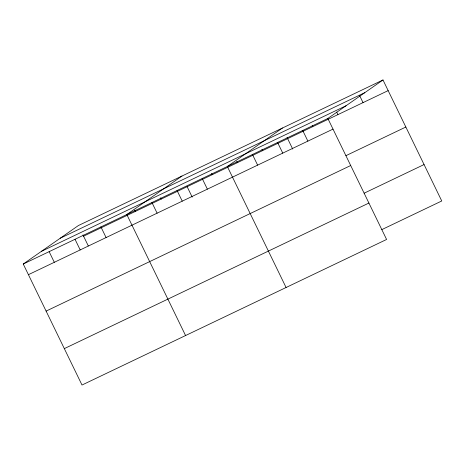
<?xml version="1.0" encoding="UTF-8"?>
<svg xmlns="http://www.w3.org/2000/svg" width="465" height="465" viewBox="0 0 465 465"><rect width="100%" height="100%" fill="white"/><g stroke="black" fill="none" stroke-linecap="round" stroke-linejoin="round"><path stroke-width="0.7" d="M382.991 79.968L327.842 118.465L386.595 239.463L82.009 385.032L23.25 264.027L78.405 225.537L382.991 79.968L441.75 200.973L381.829 229.611M181.966 176.043L126.811 214.534L185.57 335.538M282.476 128.003L227.327 166.499L286.08 287.504M60.2 238.237L364.793 92.669M41.449 251.327L346.041 105.758M23.25 264.027L327.842 118.465M83.572 236.179L388.165 90.611M28.417 274.675L333.01 129.107M345.925 155.67L405.846 127.032M46.105 311.097L350.691 165.528M364.142 193.19L424.068 164.552M64.321 348.616L368.914 203.048M359.689 95.732L363.037 102.626M336.689 112.129L337.904 114.634M312.166 125.387L312.776 126.643M302.709 130.473L307.882 141.116M287.039 137.396L292.7 149.056M277.582 142.482L282.755 153.13M261.911 149.41L262.522 150.66M252.454 154.49L257.622 165.139M236.784 161.419L237.388 162.669M211.656 173.428L212.261 174.677M202.199 178.508L207.367 189.156M187.133 186.686L192.185 197.09M177.066 190.516L182.239 201.165M160.634 197.811L161.245 199.061M151.939 202.525L157.112 213.173M134.745 210.18L135.356 211.436M100.922 226.908L106.09 237.557M82.962 234.93L88.309 245.933M75.028 239.283L80.201 249.932M49.139 251.658L54.312 262.301"/></g></svg>
